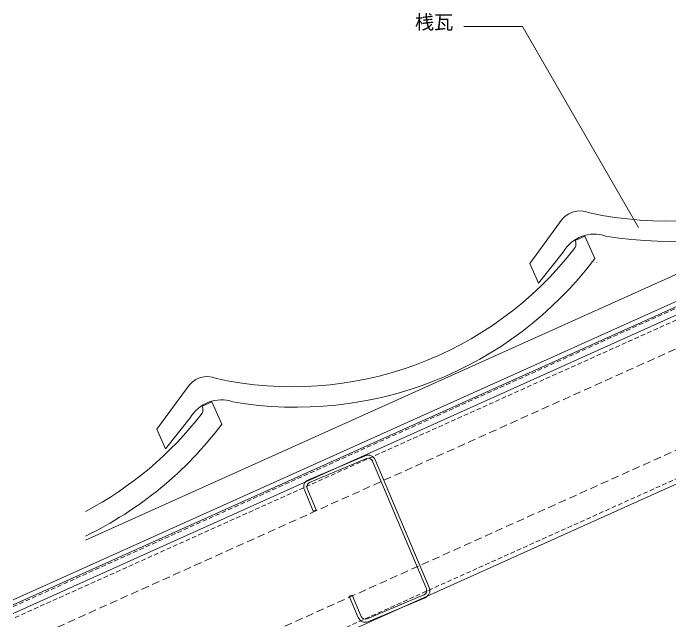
# Model space of a CAD drawing. Units: millimetres, scale not verified. Extents: x -203 to 197, y -138 to 132.
# Drawn here: x -176.8 to -91.6, y -48.3 to 30.5 of the extents above; entities that cross this region are included whole.
import ezdxf
from ezdxf.enums import TextEntityAlignment as Align

# ---------------------------------------------------------------- set-up
doc = ezdxf.new("R2010")
doc.units = ezdxf.units.MM
doc.header["$LTSCALE"] = 0.5
doc.linetypes.add('DASHED1', pattern=[1.8, 1.2, -0.6])
doc.linetypes.add('DASHED2', pattern=[3, 2, -1])
for name, color, linetype, lineweight in [('1-0', 7, 'Continuous', 18), ('1-1', 3, 'DASHED1', 18), ('1-4', 7, 'Continuous', 18), ('1-6', 3, 'Continuous', 18), ('1-7', 3, 'Continuous', 18)]:
    doc.layers.add(name, color=color, linetype=linetype, lineweight=lineweight)
doc.layers.add('1-5', color=7, linetype='Continuous')
doc.styles.add('ＭＳ ゴシック', font='')
doc.styles.get('ＭＳ ゴシック').set_extended_font_data('MS Gothic')

msp = doc.modelspace()

# ---------------------------------------------------------------- linework, layer by layer
at = {"layer": '1-0'}
for p, q in [((-176.7568, -45.6779), (-28.0071, 21.2594)), ((-176.7568, -46.3359), (-28.0071, 20.6015)), ((-176.7568, -47.4324), (-28.0071, 19.5049)), ((-168.5495, -65.6709), (-28.0071, -2.4268))]:
    msp.add_line(p, q, dxfattribs=at)
at = {"layer": '1-0', "linetype": 'DASHED1'}
for p, q in [((-176.5105, -47.9796), (-28.0071, 18.847)), ((-168.7957, -65.1237), (-28.2533, -1.8797))]:
    msp.add_line(p, q, dxfattribs=at)
at = {"layer": '1-0', "linetype": 'DASHED2'}
for p, q in [((-175.1153, -51.0801), (-28.0071, 15.1186)), ((-170.1909, -62.0232), (-28.0071, 1.9595))]:
    msp.add_line(p, q, dxfattribs=at)
at = {"layer": '1-1'}
msp.add_line((-176.7568, -46.5552), (-28.0071, 20.3822), dxfattribs=at)
at = {"layer": '1-4'}
msp.add_lwpolyline([(-95.5561, 2.6626), (-110.6278, 28.7676), (-118.2587, 28.7676)], dxfattribs=at)
at = {"layer": '1-6'}
for p, q in [((-105.8045, 3.2495), (-109.6781, -2.0005)), ((-103.7762, 0.9969), (-102.5064, 1.561)), ((-102.5064, 1.561), (-101.2147, -1.3462)), ((-102.5064, 1.561), (-101.2147, -1.3462)), ((-105.3244, -0.5381), (-108.5412, -4.5593)), ((-109.6781, -2.0005), (-108.5412, -4.5593)), ((-100.9697, -1.8975), (-100.954, -1.9328)), ((-154.2389, -18.2704), (-158.1125, -23.5204)), ((-150.9408, -19.9588), (-149.6491, -22.866)), ((-153.7588, -22.058), (-156.9757, -26.0792)), ((-158.1125, -23.5204), (-156.9757, -26.0792))]:
    msp.add_line(p, q, dxfattribs=at)
at = {"layer": '1-6', "color": 7}
msp.add_lwpolyline([(-167.3711, -37.9453), (-34.6271, 21.7895), (-33.3139, 18.8714)], dxfattribs=at)
at = {"layer": '1-6'}
msp.add_lwpolyline([(-152.2106, -20.523), (-150.9408, -19.9588), (-149.6491, -22.866)], dxfattribs=at)
for centre, radius, start, end in [((-92.0524, 49.7816), 46.2741, 257.69414, 322.4754), ((-91.5443, 49.3939), 48.5435, 260.20918, 322.99104), ((-103.1289, 1.7591), 3.0627, 66.64658, 150.87677), ((-101.2993, -2.8188), 4.6263, 71.07907, 150.4632), ((-104.7145, 0.5478), 1.0402, 333.03787, 25.5705), ((-140.4869, 28.2618), 46.2741, 257.69414, 322.4754), ((-139.9788, 27.8741), 48.5435, 260.20918, 322.99104), ((-151.5634, -19.7608), 3.0627, 66.64658, 150.87677), ((-149.7337, -24.3387), 4.6263, 71.07907, 150.4632), ((-153.1489, -20.9721), 1.0402, 333.03787, 25.5705), ((-188.9213, 6.7419), 46.2741, 297.75613, 322.4754), ((-188.4132, 6.3542), 48.5435, 295.68794, 322.99104)]:
    msp.add_arc(centre, radius, start, end, dxfattribs=at)
at = {"layer": '1-7'}
for p, q in [((-131.0441, -26.9692), (-138.4135, -30.0823)), ((-130.8884, -27.3377), (-138.2578, -30.4508)), ((-130.1022, -27.6569), (-123.0977, -44.2381)), ((-129.7338, -27.5012), (-122.7292, -44.0824)), ((-138.9455, -31.3926), (-137.7781, -34.1562)), ((-123.4169, -45.0243), (-130.7863, -48.1374)), ((-131.941, -47.9738), (-133.1084, -45.2103)), ((-123.2613, -45.3928), (-130.6307, -48.5059))]:
    msp.add_line(p, q, dxfattribs=at)
for points in [[(-138.5771, -31.237), (-137.4096, -34.0005), (-137.7781, -34.1562)], [(-131.5725, -47.8182), (-132.74, -45.0547), (-133.1084, -45.2103)]]:
    msp.add_lwpolyline(points, dxfattribs=at)
for centre, radius, start, end in [((-130.6549, -27.8904), 1, 22.90103, 112.90103), ((-130.6549, -27.8904), 0.6, 22.90103, 112.90103), ((-138.0244, -31.0035), 1, 112.90103, 202.90103), ((-138.0244, -31.0035), 0.6, 112.90103, 202.90103), ((-123.6504, -44.4716), 0.6, 292.90103, 22.90103), ((-123.6504, -44.4716), 1, 292.90103, 22.90103), ((-131.0198, -47.5847), 1, 202.90103, 292.90103), ((-131.0198, -47.5847), 0.6, 202.90103, 292.90103)]:
    msp.add_arc(centre, radius, start, end, dxfattribs=at)

# ---------------------------------------------------------------- texts
at = {"layer": '1-5', "style": 'ＭＳ ゴシック'}
msp.add_text('桟瓦', height=1.833, dxfattribs=at).set_placement((-124.5988, 27.8468), align=Align.BOTTOM_LEFT)

doc.saveas('drawing.dxf')
